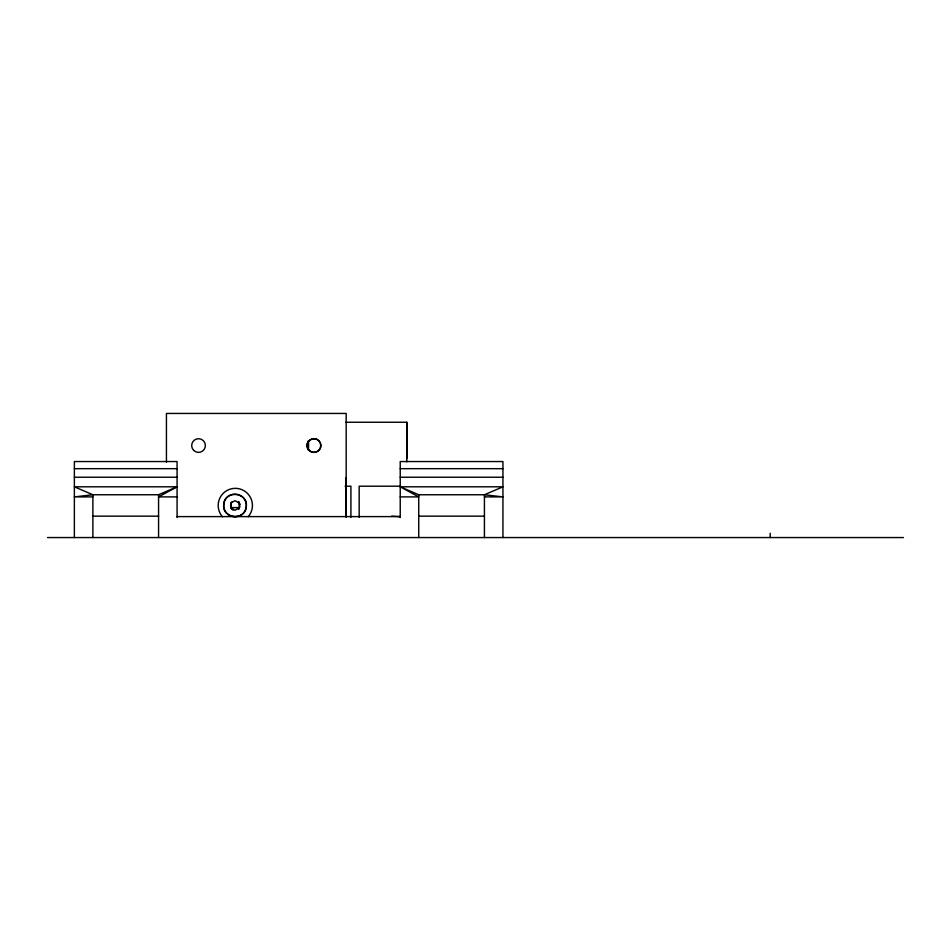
<?xml version="1.0" encoding="UTF-8"?>
<svg xmlns="http://www.w3.org/2000/svg" width="951" height="951" viewBox="0 0 951 951"><rect width="100%" height="100%" fill="white"/><g stroke="black" fill="none" stroke-linecap="round" stroke-linejoin="round"><path stroke-width="1.43" d="M177.076 516.607L400.228 516.607L391.669 516.155M307.494 448.361L307.494 442.56M307.91 449.811L307.91 441.109M346.176 517.094L346.176 477.64M350.931 517.308L350.931 486.199L345.058 486.199M359.169 517.308L359.169 486.199L400.252 486.199M406.79 461.865L406.79 422.256L345.867 422.256M239.628 506.598L239.367 507.751L235.016 510.271L230.843 507.87L230.843 503.043L235.016 500.642L239.355 503.138L239.688 506.17M230.76 507.097L230.808 504.054M230.82 506.705L230.772 504.815M230.808 503.614L230.843 507.87L230.808 506.942M230.606 505.932L230.843 503.043L230.76 506.847L230.843 504.624M239.593 506.847L238.832 509.011M231.878 508.88L231.485 508.238M230.796 506.027L230.843 505.873M231.664 508.345L232.199 509.296M238.463 502.627L239.486 503.602L238.689 501.593M231.569 502.627L232.163 501.664M239.438 507.465L239.081 507.929M239.688 504.541L239.545 503.733L239.688 504.779M177.076 486.805L158.567 494.758L92.877 494.758L74.368 486.805L177.076 486.805L158.567 496.897L177.076 496.897M239.188 503.043L239.307 507.905M238.13 502.437L238.986 502.199L238.071 502.401M74.368 468.677L177.076 468.677M400.228 468.677L502.936 468.677M74.368 477.236L177.076 477.236M400.228 477.236L502.936 477.236M400.228 486.805L502.936 486.805L484.428 494.758L418.737 494.758L400.228 486.805L418.737 496.897L400.228 496.897M92.877 496.897L74.368 496.897L92.877 494.758L92.877 537.553M484.428 496.897L502.936 496.897L484.428 494.758L484.428 537.553M92.877 516.155L158.567 516.155M418.737 516.155L484.428 516.155M47.55 537.553L903.45 537.553M230.843 507.561L239.188 507.644M238.463 508.286L238.879 508.036M238.071 508.512L238.986 508.714L238.13 508.476M233.043 510.2L232.46 509.581M770.203 533.273L770.203 537.553M502.936 537.553L502.936 461.544L400.228 461.544L400.228 517.522M418.737 494.758L418.737 537.553M406.79 422.256L406.79 458.513M346.176 516.869L346.176 413.447L166.437 413.447L166.437 462.198M308.564 442.56L308.564 448.361M308.195 442.56L308.195 448.361M307.981 442.56L307.981 448.361M177.076 517.522L177.076 461.544L74.368 461.544L74.368 537.553M158.567 494.758L158.567 537.553M222.439 516.75A17.118 17.118 0 0 1 223.473 493.094A17.118 17.118 0 0 1 247.153 493.094A17.118 17.118 0 0 1 248.175 516.75M223.723 504.339C221.619 518.83 245.536 521.184 246.297 506.562C248.413 492.083 224.484 489.729 223.723 504.339M309.23 450.382A6.847 6.847 0 0 0 320.689 447.315A6.847 6.847 0 0 0 312.308 438.934A6.847 6.847 0 0 0 309.23 450.382M193.683 450.382A6.847 6.847 0 0 0 205.143 447.315A6.847 6.847 0 0 0 196.762 438.934A6.847 6.847 0 0 0 193.683 450.382M228.406 514.669A11.341 11.341 0 0 0 246.297 506.562A11.341 11.341 0 0 0 230.332 495.126A11.341 11.341 0 0 0 228.406 514.669M309.051 450.382A6.847 6.847 0 0 0 320.511 447.315A6.847 6.847 0 0 0 312.118 438.934A6.847 6.847 0 0 0 309.051 450.382"/></g></svg>
